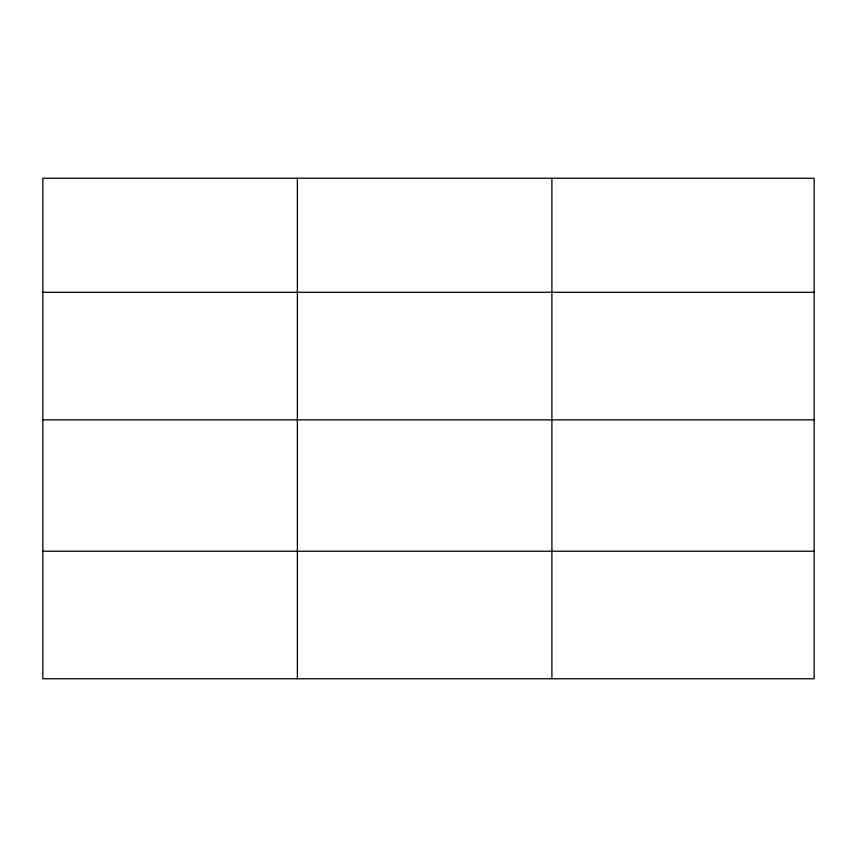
<?xml version="1.0" encoding="UTF-8"?>
<svg xmlns="http://www.w3.org/2000/svg" width="857" height="857" viewBox="0 0 857 857"><rect width="100%" height="100%" fill="white"/><g stroke="black" fill="none" stroke-linecap="round" stroke-linejoin="round"><path stroke-width="1.29" d="M814.15 419.834L814.15 178.245L42.85 178.245L42.85 678.755L814.15 678.755L814.15 419.834L42.85 419.834M42.85 292.301L814.15 292.301M42.85 551.222L814.15 551.222M551.908 178.245L551.908 678.755M297.379 178.245L297.379 678.755"/></g></svg>
